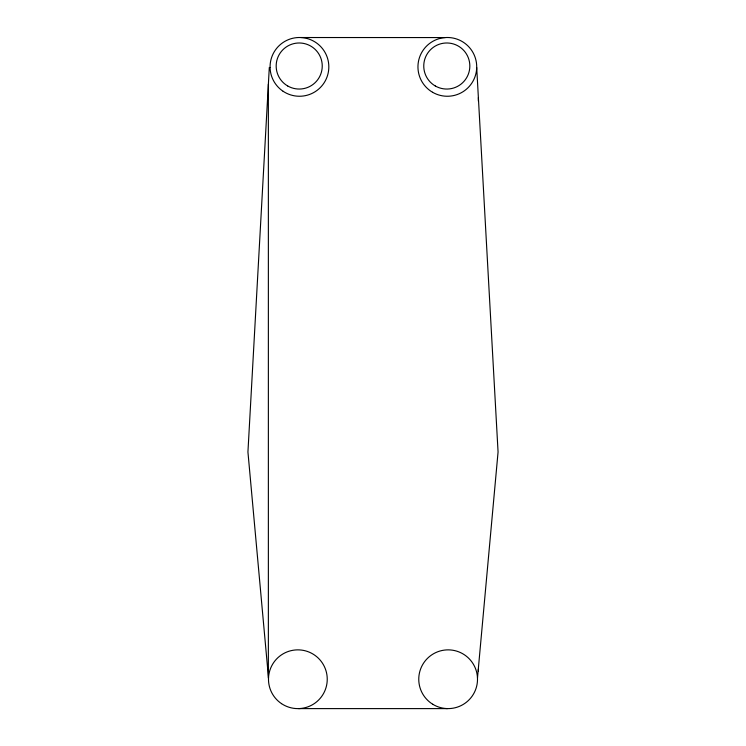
<?xml version="1.0" encoding="UTF-8"?>
<svg xmlns="http://www.w3.org/2000/svg" width="746" height="746" viewBox="0 0 746 746"><rect width="100%" height="100%" fill="white"/><g stroke="black" fill="none" stroke-linecap="round" stroke-linejoin="round"><path stroke-width="1.12" d="M270.08 67.504L269.297 67.504L247.933 451.992L268.513 678.039M477.487 678.039L498.067 451.992L476.703 67.504M478.373 97.595L478.373 101.092M478.373 669.05L478.373 671.372M447.525 708.607L298.475 708.607M445.259 37.57L300.741 37.524M268.364 84.223L268.364 678.039M432.549 92.262A29.374 29.374 0 0 0 476.713 66.991A29.374 29.374 0 0 0 432.745 41.375A29.374 29.374 0 0 0 432.549 92.262M283.088 91.273A29.374 29.374 0 0 0 328.762 68.837A29.374 29.374 0 0 0 286.501 40.508A29.374 29.374 0 0 0 283.088 91.273M432.727 704.243A29.374 29.374 0 0 0 477.496 680.082A29.374 29.374 0 0 0 434.191 653.384A29.374 29.374 0 0 0 432.727 704.243M281.503 703.637A29.374 29.374 0 0 0 327.177 681.201A29.374 29.374 0 0 0 284.916 652.871A29.374 29.374 0 0 0 281.503 703.637M435.272 85.967A23.042 23.042 0 0 0 469.831 66.021A23.042 23.042 0 0 0 435.272 46.066A23.042 23.042 0 0 0 435.272 85.967M287.686 85.967A23.042 23.042 0 0 0 322.244 66.021A23.042 23.042 0 0 0 287.686 46.066A23.042 23.042 0 0 0 287.686 85.967"/></g></svg>
